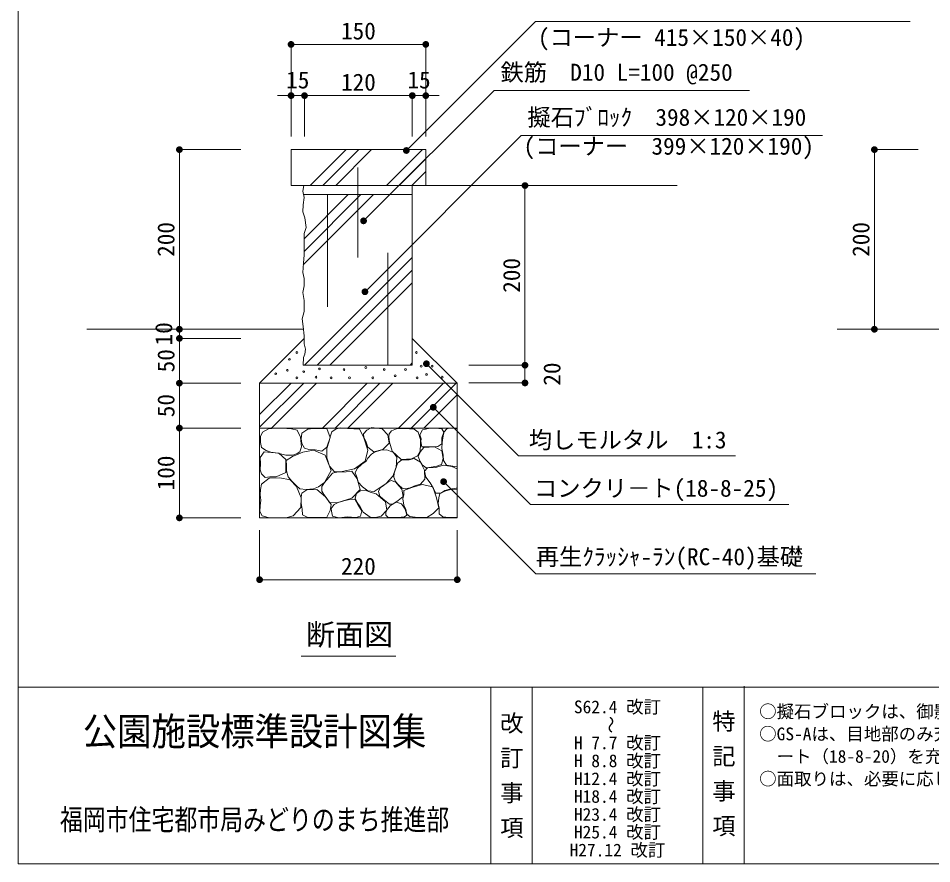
# Model space of a CAD drawing. Units: millimetres at full size, sheet at 1:10. Extents: x 173 to 2911, y 2144 to 4011.
# Drawn here: x 173 to 1190, y 2144 to 3085 of the extents above; entities that cross this region are included whole.
import ezdxf
from ezdxf.enums import TextEntityAlignment as Align

# ---------------------------------------------------------------- set-up
doc = ezdxf.new("R2010")
doc.units = ezdxf.units.MM
doc.header["$LTSCALE"] = 10
doc.linetypes.add('USER1', pattern=[50, 37.5, -12.5])
doc.linetypes.add('USER2', pattern=[25, 12.5, -12.5])
for name, color, linetype, lineweight in [('_0-0_', 7, 'Continuous', 13), ('ハッチ', 4, 'Continuous', 13), ('寸法', 1, 'Continuous', 13), ('本体', 7, 'Continuous', 13)]:
    doc.layers.add(name, color=color, linetype=linetype, lineweight=lineweight)
doc.styles.add('@ＭＳ ゴシック', font='')
doc.styles.add('ＭＳ ゴシック', font='')
doc.styles.get('@ＭＳ ゴシック').set_extended_font_data('@MS Gothic')
doc.styles.get('ＭＳ ゴシック').set_extended_font_data('MS Gothic')

# ---------------------------------------------------------------- blocks, each defined once
blk = doc.blocks.new('filled_dot')
at = {"color": 0, "linetype": 'Continuous', "lineweight": -2, "const_width": 1.25}
blk.add_lwpolyline([(-0.625, 0, 1), (0.625, 0, 1)], format="xyb", close=True, dxfattribs=at)

msp = doc.modelspace()

# ---------------------------------------------------------------- linework, layer by layer
at = {"layer": '_0-0_', "color": 4}
msp.add_line((674.75, 2898.96), (737.18, 2898.96), dxfattribs=at)
at = {"layer": '_0-0_', "color": 6}
msp.add_line((173.13, 2340.46), (2911.26, 2340.46), dxfattribs=at)
at = {"layer": '_0-0_'}
for p, q in [((699.19, 2340.46), (699.19, 2143.88)), ((745.15, 2340.46), (745.15, 2143.88)), ((935.31, 2340.46), (935.31, 2143.88)), ((981.27, 2341.41), (981.27, 2143.88))]:
    msp.add_line(p, q, dxfattribs=at)
at = {"layer": '_0-0_', "color": 6}
msp.add_lwpolyline([(2911.26, 3955.7), (173.13, 3955.7), (173.13, 2143.88), (2911.26, 2143.88)], close=True, dxfattribs=at)
at = {"layer": 'ハッチ'}
for p, q in [((498.18, 2898.96), (538.18, 2938.96)), ((512.32, 2898.96), (552.32, 2938.96)), ((583.03, 2898.96), (623.03, 2938.96)), ((597.17, 2898.95), (626.77, 2928.55)), ((491.2, 2825.63), (554.53, 2888.96)), ((491.21, 2839.78), (540.39, 2888.96)), ((491.81, 2698.96), (611.77, 2818.92)), ((505.95, 2698.96), (611.77, 2804.77)), ((609.31, 2698.96), (611.77, 2701.42)), ((441.77, 2629.82), (490.91, 2678.96)), ((441.77, 2643.96), (476.77, 2678.96)), ((455.05, 2628.96), (505.05, 2678.96)), ((511.62, 2628.96), (561.62, 2678.96)), ((525.76, 2628.96), (575.76, 2678.96)), ((539.9, 2628.96), (589.9, 2678.96)), ((596.47, 2628.96), (646.47, 2678.96)), ((610.61, 2628.96), (660.61, 2678.96)), ((624.76, 2628.96), (661.77, 2665.97)), ((661.77, 2529.74), (652.68, 2529.49))]:
    msp.add_line(p, q, dxfattribs=at)
at = {"layer": 'ハッチ', "linetype": 'USER1'}
for p, q in [((526.46, 2898.96), (566.46, 2938.96)), ((626.77, 2914.5), (611.23, 2898.96)), ((490.44, 2810.73), (568.67, 2888.96)), ((520.09, 2698.96), (611.77, 2790.63))]:
    msp.add_line(p, q, dxfattribs=at)
at = {"layer": 'ハッチ'}
for points in [[(483.76, 2600.63), (479.2, 2598.89), (471.15, 2598.67), (462.02, 2601.06), (454.19, 2602.15), (448.97, 2603.89), (443.97, 2607.15), (442.66, 2613.01), (442.88, 2619.53), (445.06, 2624.31), (451.58, 2628.01), (459.63, 2628.66), (466.58, 2628.88), (477.24, 2628.01), (483.55, 2626.7), (487.24, 2618.88), (488.55, 2608.02), (486.37, 2602.58)], [(503.79, 2604.66), (496.7, 2604.91), (491.64, 2606.68), (488.6, 2611.74), (488.09, 2617.05), (488.6, 2623.37), (495.43, 2627.67), (501.76, 2628.43), (516.69, 2628.43), (520.24, 2618.57), (516.69, 2607.69), (511.13, 2603.14)], [(519.73, 2586.7), (516.44, 2595.8), (516.69, 2606.17), (518.97, 2613.25), (520.74, 2620.34), (522.01, 2624.89), (526.82, 2628.18), (532.13, 2629.19), (539.47, 2628.43), (546.56, 2627.92), (552.89, 2627.92), (557.95, 2618.06), (562.25, 2604.4), (559.22, 2592.01), (547.57, 2583.66), (533.65, 2580.63), (525.05, 2580.38)], [(560.48, 2613.15), (557.85, 2618.65), (557.37, 2622.47), (561.2, 2626.53), (566.7, 2629.4), (571.96, 2628.69), (578.18, 2627.97), (584.4, 2621.28), (586.07, 2611.96), (578.89, 2605.26), (569.09, 2602.64), (562.15, 2607.65)], [(586.33, 2613.39), (585.62, 2618.65), (586.09, 2622.71), (588.49, 2625.82), (593.99, 2628.21), (601.64, 2628.45), (608.58, 2628.21), (613.84, 2627.73), (618.38, 2624.39), (620.77, 2616.26), (620.77, 2611), (620.53, 2603.35), (617.66, 2597.86), (610.97, 2594.51), (599.25, 2593.79), (589.44, 2603.35)], [(621.37, 2613.91), (622.38, 2607.87), (633.87, 2607.87), (640.12, 2608.27), (644.76, 2611.3), (644.76, 2618.15), (646.78, 2624.39), (644.76, 2628.22), (637.91, 2629.02), (629.64, 2628.42), (622.99, 2627.01), (619.96, 2621.57), (621.57, 2616.94)], [(501.69, 2561.26), (493.65, 2560.37), (486.5, 2561.26), (482.63, 2564.83), (477.57, 2569.89), (473.7, 2574.65), (471.61, 2581.2), (471.61, 2587.74), (471.32, 2592.8), (478.46, 2597.26), (489.78, 2602.02), (501.69, 2604.4), (514.67, 2598.84), (521.5, 2581.89), (513.89, 2568.4), (507.34, 2563.35)], [(556.44, 2563.68), (551.65, 2568.7), (550.46, 2573.72), (548.06, 2578.98), (550.22, 2584), (555.72, 2588.78), (560.26, 2592.12), (562.18, 2595.47), (566.48, 2600.01), (569.83, 2602.16), (576.77, 2604.31), (583.46, 2604.79), (590.88, 2601.92), (594.46, 2596.66), (593.75, 2584.95), (589.92, 2575.39), (582.51, 2567.27), (569.11, 2558.18), (562.18, 2558.9)], [(644.36, 2588.46), (638.92, 2586.45), (632.67, 2585.24), (627.23, 2584.63), (622.79, 2587.86), (620.57, 2591.89), (618.35, 2597.12), (620.77, 2602.97), (624.61, 2607.2), (636.3, 2608), (644.57, 2603.77), (646.18, 2595.11)], [(453.28, 2574.63), (447.97, 2574.01), (443.9, 2578.07), (442.34, 2582.44), (442.65, 2589.32), (442.34, 2596.19), (446.72, 2602.44), (463.29, 2600.88), (470.8, 2594.01), (471.11, 2579.63), (460.16, 2574.63)], [(615.3, 2565.09), (609.25, 2562.27), (604.01, 2561.27), (600.58, 2562.07), (596.35, 2565.9), (592.92, 2569.53), (591.11, 2574.16), (591.51, 2578.79), (593.12, 2583.63), (595.74, 2590.28), (600.18, 2593.5), (608.44, 2593.7), (613.69, 2595.11), (620.74, 2591.08), (625.38, 2582.02), (625.58, 2571.94), (620.95, 2566.5)], [(451.17, 2529.32), (444.73, 2531.38), (442.16, 2536.01), (442.42, 2542.44), (443.19, 2548.62), (442.42, 2554.54), (442.93, 2560.71), (443.96, 2566.37), (452.46, 2573.32), (464.3, 2573.57), (475.63, 2571.26), (482.84, 2563.8), (487.99, 2551.19), (487.73, 2540.64), (479.24, 2531.12), (472.54, 2529.32), (462.5, 2529.07)], [(515.93, 2551.8), (513.4, 2554.83), (510.87, 2558.63), (511.13, 2563.94), (514.16, 2568.49), (519.22, 2574.31), (522.77, 2578.86), (527.83, 2579.87), (538.21, 2580.38), (544.54, 2581.13), (550.36, 2572.28), (553.65, 2560.65), (544.54, 2551.04), (527.83, 2545.73), (519.73, 2546.23)], [(582.53, 2547.1), (579.27, 2549.77), (575.71, 2553.18), (574.22, 2558.37), (576.15, 2562.37), (579.71, 2565.18), (584.31, 2568.45), (588.17, 2570.67), (593.51, 2568.59), (596.77, 2564.74), (600.18, 2560.74), (601.66, 2552.73), (596.18, 2548.14), (589.95, 2544.28), (586.39, 2544.28)], [(614.9, 2529.84), (608.85, 2530.64), (605.62, 2533.26), (604.61, 2538.3), (602.19, 2542.93), (601.39, 2550.18), (602.19, 2555.02), (602.19, 2559.45), (611.27, 2562.88), (622.56, 2566.1), (634.66, 2563.48), (638.69, 2551.19), (641.11, 2540.31), (634.86, 2533.87), (627.8, 2529.43)], [(489.14, 2538.54), (487.98, 2545.3), (487.98, 2551.83), (488.91, 2556.49), (494.28, 2560.22), (505.48, 2560.46), (515.05, 2552.53), (521.35, 2543.9), (520.41, 2537.14), (516.45, 2529.91), (508.28, 2529.21), (495.44, 2529.44), (489.61, 2532.48)], [(553.81, 2541.22), (550.22, 2546.24), (548.06, 2551.01), (549.5, 2556.03), (553.81, 2559.14), (559.31, 2559.86), (564.81, 2557.47), (571.5, 2555.56), (582.03, 2546.95), (583.46, 2537.63), (577, 2530.7), (570.79, 2529.51), (564.81, 2529.74), (557.15, 2535.24)], [(521.73, 2536.43), (521.49, 2539.54), (524.6, 2543.84), (529.15, 2545.99), (535.36, 2547.9), (541.82, 2549.34), (547.8, 2549.81), (551.63, 2543.12), (555.45, 2536.67), (554.26, 2530.69), (548.76, 2529.5), (539.43, 2529.98), (529.86, 2529.02), (522.93, 2530.93)], [(588.46, 2529.31), (584.9, 2529.31), (582.38, 2531.83), (582.23, 2534.8), (584.31, 2538.65), (587.13, 2542.21), (590.54, 2544.43), (594.25, 2546.36), (599.88, 2544.73), (603.89, 2538.5), (605.82, 2531.98), (603, 2530.05), (595.43, 2529.31)]]:
    msp.add_lwpolyline(points, close=True, dxfattribs=at)
for points in [[(654.6, 2587.05), (649.83, 2587.81), (646.4, 2592.77), (646.02, 2598.68), (644.68, 2606.12), (644.87, 2612.79), (646.02, 2620.23), (647.35, 2624.62), (650.21, 2628.24), (653.46, 2628.81), (659.75, 2628.62), (661.77, 2628.62)], [(661.77, 2562.36), (660.7, 2562.07), (653.64, 2561.06), (647.79, 2559.45), (643.56, 2556.43), (638.11, 2556.63), (635.29, 2561.67), (631.46, 2567.91), (626.82, 2574.36), (625.21, 2581.01), (628.64, 2584.83), (638.11, 2585.04), (646.18, 2587.66), (655.86, 2586.04), (661.77, 2583.51)], [(661.77, 2585.87), (661.47, 2585.71), (654.6, 2587.05)], [(652.68, 2529.49), (645.8, 2530), (641.73, 2533.56), (641.73, 2539.93), (640.71, 2545.02), (641.22, 2551.14), (642.49, 2555.98), (648.1, 2558.78), (654.21, 2560.56), (660.84, 2561.07), (661.77, 2561.41)]]:
    msp.add_lwpolyline(points, dxfattribs=at)
for centre in [(474.93, 2705.45), (483.29, 2713.05), (616.26, 2713.05), (508.36, 2694.81), (535.72, 2694.05), (560.03, 2696.33), (580.55, 2694.05), (604.11, 2694.05), (621.58, 2697.85), (633.74, 2697.85), (459.73, 2689.49), (472.65, 2693.29), (483.29, 2684.93), (490.89, 2691.77), (504.57, 2685.69), (521.28, 2684.93), (541.8, 2684.93), (567.63, 2684.93), (592.71, 2687.21), (617.02, 2684.93), (627.66, 2688.73), (645.14, 2685.69)]:
    msp.add_circle(centre, 1, dxfattribs=at)
at = {"layer": '寸法'}
for p, q in [((476.77, 3056.12), (626.77, 3056.12)), ((476.77, 2953.46), (476.77, 3056.12)), ((626.77, 2953.46), (626.77, 3056.12)), ((506.77, 2999.09), (461.77, 2999.09)), ((466.77, 2999.09), (491.77, 2999.09)), ((476.77, 2953.46), (476.77, 2999.09)), ((491.77, 2999.09), (611.77, 2999.09)), ((491.77, 2953.46), (491.77, 2999.09)), ((491.77, 2953.46), (491.77, 2999.09)), ((596.77, 2999.09), (641.77, 2999.09)), ((611.77, 2953.46), (611.77, 2999.09)), ((611.77, 2953.46), (611.77, 2999.09)), ((626.77, 2953.46), (626.77, 2999.09)), ((352.5, 2938.96), (352.5, 2738.96)), ((420.94, 2938.96), (352.5, 2938.96)), ((1126.13, 2938.96), (1126.13, 2738.96)), ((1175.03, 2938.96), (1126.13, 2938.96)), ((674.75, 2898.96), (737.18, 2898.96)), ((737.18, 2898.96), (737.18, 2698.96)), ((352.5, 2753.96), (352.5, 2713.82)), ((408.08, 2738.96), (352.5, 2738.96)), ((408.08, 2738.96), (352.5, 2738.96)), ((1185.39, 2738.96), (1126.13, 2738.96)), ((420.94, 2728.82), (352.5, 2728.82)), ((352.5, 2728.82), (352.5, 2678.96)), ((420.94, 2728.82), (352.5, 2728.82)), ((674.75, 2698.96), (737.18, 2698.96)), ((674.75, 2698.96), (737.18, 2698.96)), ((737.18, 2679.18), (737.18, 2698.96)), ((737.18, 2698.96), (737.18, 2679.18)), ((420.94, 2678.96), (352.5, 2678.96)), ((352.5, 2678.96), (352.5, 2628.96)), ((420.94, 2678.96), (352.5, 2678.96)), ((674.75, 2679.18), (737.18, 2679.18)), ((420.94, 2628.96), (352.5, 2628.96)), ((352.5, 2628.96), (352.5, 2528.96)), ((420.94, 2628.96), (352.5, 2628.96)), ((420.94, 2528.96), (352.5, 2528.96)), ((441.77, 2515.24), (441.77, 2460.13)), ((661.77, 2515.24), (661.77, 2460.13)), ((441.77, 2460.13), (661.77, 2460.13))]:
    msp.add_line(p, q, dxfattribs=at)
at = {"layer": '寸法', "color": 3}
msp.add_line((487.89, 2375.17), (593.31, 2375.17), dxfattribs=at)
at = {"layer": '寸法'}
for points in [[(605.1, 2937.99), (610.41, 2943.29), (748.89, 3081.77), (1166, 3081.77)], [(557.48, 2859.67), (562.79, 2864.96), (702.9, 3004.64), (987.03, 3004.64)], [(559, 2780.67), (564.3, 2785.97), (732.88, 2954.55), (1068.54, 2954.55)], [(627.47, 2700.57), (632.78, 2695.26), (730.1, 2597.95), (971.39, 2597.95)], [(635.13, 2652.14), (640.43, 2646.83), (743.48, 2543.78), (1030.99, 2543.78)], [(646.6, 2569.3), (651.9, 2564), (749.22, 2466.68), (1060.8, 2466.68)]]:
    msp.add_lwpolyline(points, dxfattribs=at)
at = {"layer": '本体'}
for p, q in [((476.77, 2938.96), (626.77, 2938.96)), ((476.77, 2938.96), (476.77, 2898.96)), ((626.77, 2938.96), (626.77, 2898.96)), ((476.77, 2898.96), (626.77, 2898.96)), ((611.77, 2899.18), (611.77, 2698.96)), ((626.77, 2898.96), (906.55, 2898.96)), ((490.8, 2888.96), (611.77, 2888.96)), ((490.52, 2738.96), (249.33, 2738.96)), ((1084.71, 2738.96), (2101.61, 2738.96)), ((491.2, 2728.55), (441.77, 2678.96)), ((612, 2728.37), (661.77, 2678.96)), ((490.27, 2698.96), (611.77, 2698.96)), ((441.77, 2678.96), (661.08, 2678.96)), ((441.77, 2678.96), (661.77, 2678.96)), ((441.77, 2678.96), (441.77, 2528.96)), ((661.77, 2678.96), (661.77, 2528.96)), ((441.77, 2628.96), (661.77, 2628.96)), ((441.77, 2528.96), (661.77, 2528.96))]:
    msp.add_line(p, q, dxfattribs=at)
at = {"layer": '本体', "linetype": 'USER2'}
for p, q in [((551.28, 2918.96), (551.28, 2818.96)), ((517.38, 2888.96), (517.35, 2698.96)), ((584.65, 2698.96), (584.62, 2888.96))]:
    msp.add_line(p, q, dxfattribs=at)
at = {"layer": '本体'}
msp.add_lwpolyline([(490.27, 2698.96), (490.56, 2707.52), (492.17, 2711.39), (492.81, 2716.87), (491.2, 2722.68), (491.2, 2731.7), (490.23, 2742.02), (489.27, 2750.72), (491.2, 2758.78), (491.2, 2771.03), (489.91, 2779.74), (491.2, 2787.47), (491.2, 2795.53), (489.91, 2801.98), (490.56, 2812.62), (491.2, 2821.97), (491.2, 2834.22), (491.21, 2845.41), (493.47, 2852.18), (492.18, 2863.14), (489.92, 2869.59), (490.25, 2877.33), (491.54, 2885.71), (489.92, 2892.8), (491.06, 2898.96)], dxfattribs=at)

# ---------------------------------------------------------------- block references
at = {"layer": '寸法', "xscale": 3, "yscale": 3}
for p in [(476.77, 3056.12), (491.77, 2999.09), (491.77, 2999.09), (626.77, 2999.09), (441.77, 2460.13)]:
    msp.add_blockref('filled_dot', p, dxfattribs=at)
for p, rotation in [((626.77, 3056.12), 180), ((476.77, 2999.09), 180), ((611.77, 2999.09), 180), ((611.77, 2999.09), 180), ((352.5, 2938.96), 270), ((605.1, 2937.99), 45), ((1126.13, 2938.96), 270), ((737.18, 2898.96), 270), ((557.48, 2859.67), 44.9), ((559, 2780.67), 45), ((352.5, 2738.96), 90), ((352.5, 2738.96), 90), ((1126.13, 2738.96), 90), ((352.5, 2728.82), 270), ((352.5, 2728.82), 270), ((627.47, 2700.57), 315), ((737.18, 2698.96), 270), ((737.18, 2698.96), 90), ((352.5, 2678.96), 90), ((352.5, 2678.96), 270), ((737.18, 2679.18), 90), ((635.13, 2652.14), 315), ((352.5, 2628.96), 90), ((352.5, 2628.96), 270), ((646.6, 2569.3), 315), ((352.5, 2528.96), 90), ((661.77, 2460.13), 180)]:
    msp.add_blockref('filled_dot', p, dxfattribs=dict(at, rotation=rotation))

# ---------------------------------------------------------------- texts
at = {"layer": '_0-0_', "style": 'ＭＳ ゴシック'}
for s, p in [('S62.4 改訂', (840.11, 2318.52)), ('H 7.7 改訂', (840.11, 2278.52)), ('H 8.8 改訂', (840.11, 2258.52)), ('H12.4 改訂', (840.11, 2238.52)), ('H18.4 改訂', (840.11, 2218.83)), ('H23.4 改訂', (840.11, 2198.83)), ('H25.4 改訂', (840.11, 2179.14)), ('H27.12 改訂', (840.11, 2159.14))]:
    msp.add_text(s, height=14.24, dxfattribs=at).set_placement(p, align=Align.MIDDLE_CENTER)
for s, p in [('○擬石ブロックは、御影で、表面は割肌仕上げとする。', (997.89, 2320.54)), ('○GS-Aは、目地部のみ充填モルタルとし、GS-Bは、下段部の空洞部にコンクリ', (997.89, 2295.54)), ('\u3000ート（18-8-20）を充填する。', (997.89, 2270.54)), ('○面取りは、必要に応じ行うこと。', (997.89, 2245.54))]:
    msp.add_text(s, height=14.24, dxfattribs=at).set_placement(p, align=Align.TOP_LEFT)
for s, height, width, p in [('公園施設標準設計図集', 31.14, 0.9, (436.16, 2291.32)), ('福岡市住宅都市局みどりのまち推進部', 23.36, 0.8, (436.16, 2193.03))]:
    msp.add_text(s, height=height, dxfattribs=dict(at, width=width)).set_placement(p, align=Align.MIDDLE_CENTER)
at = {"layer": '_0-0_'}
for s, height, style, p in [('改 訂 事 項', 18.99, '@ＭＳ ゴシック', (722.17, 2242.53)), ('特 記 事 項', 18.99, '@ＭＳ ゴシック', (958.29, 2244.49)), ('～', 14.24, 'ＭＳ ゴシック', (832.61, 2298.7))]:
    msp.add_text(s, height=height, rotation=270, dxfattribs=dict(at, style=style)).set_placement(p, align=Align.MIDDLE_CENTER)
at = {"layer": '寸法', "style": 'ＭＳ ゴシック'}
for s, p in [('150', (551.77, 3071.12)), ('15', (484.27, 3016.59)), ('120', (551.77, 3014.09)), ('15', (619.27, 3016.59)), ('220', (551.77, 2475.13))]:
    msp.add_text(s, height=18.99, dxfattribs=at).set_placement(p, align=Align.MIDDLE_CENTER)
at = {"layer": '寸法', "color": 3, "style": 'ＭＳ ゴシック'}
for s, height, p in [('(コーナー 415×150×40)', 18.99, (751.56, 3048.74)), ('鉄筋  D10 L=100 @250', 18.99, (709.9, 3009.91)), ('擬石ﾌﾞﾛｯｸ\u3000398×120×190', 18.99, (739.89, 2959.82)), ('(コーナー\u3000399×120×190)', 18.99, (735.56, 2927.63)), ('均しモルタル\u30001:3', 18.99, (741.44, 2600.62)), ('コンクリ－ト(18-8-25)', 18.99, (747.23, 2546.8)), ('再生ｸﾗｯｼｬ-ﾗﾝ(RC-40)基礎', 18.99, (749.21, 2470.52)), ('断面図', 23.74, (493.34, 2380.05))]:
    msp.add_text(s, height=height, dxfattribs=at).set_placement(p, align=Align.BOTTOM_LEFT)
at = {"layer": '寸法', "style": 'ＭＳ ゴシック'}
for s, p in [('200', (337.5, 2838.96)), ('200', (1111.13, 2838.96)), ('200', (722.18, 2798.96)), ('10', (335, 2733.89)), ('50', (337.5, 2703.89)), ('20', (767.18, 2689.07)), ('50', (337.5, 2653.96)), ('100', (337.5, 2578.96))]:
    msp.add_text(s, height=18.99, rotation=90, dxfattribs=at).set_placement(p, align=Align.MIDDLE_CENTER)

doc.saveas('drawing.dxf')
